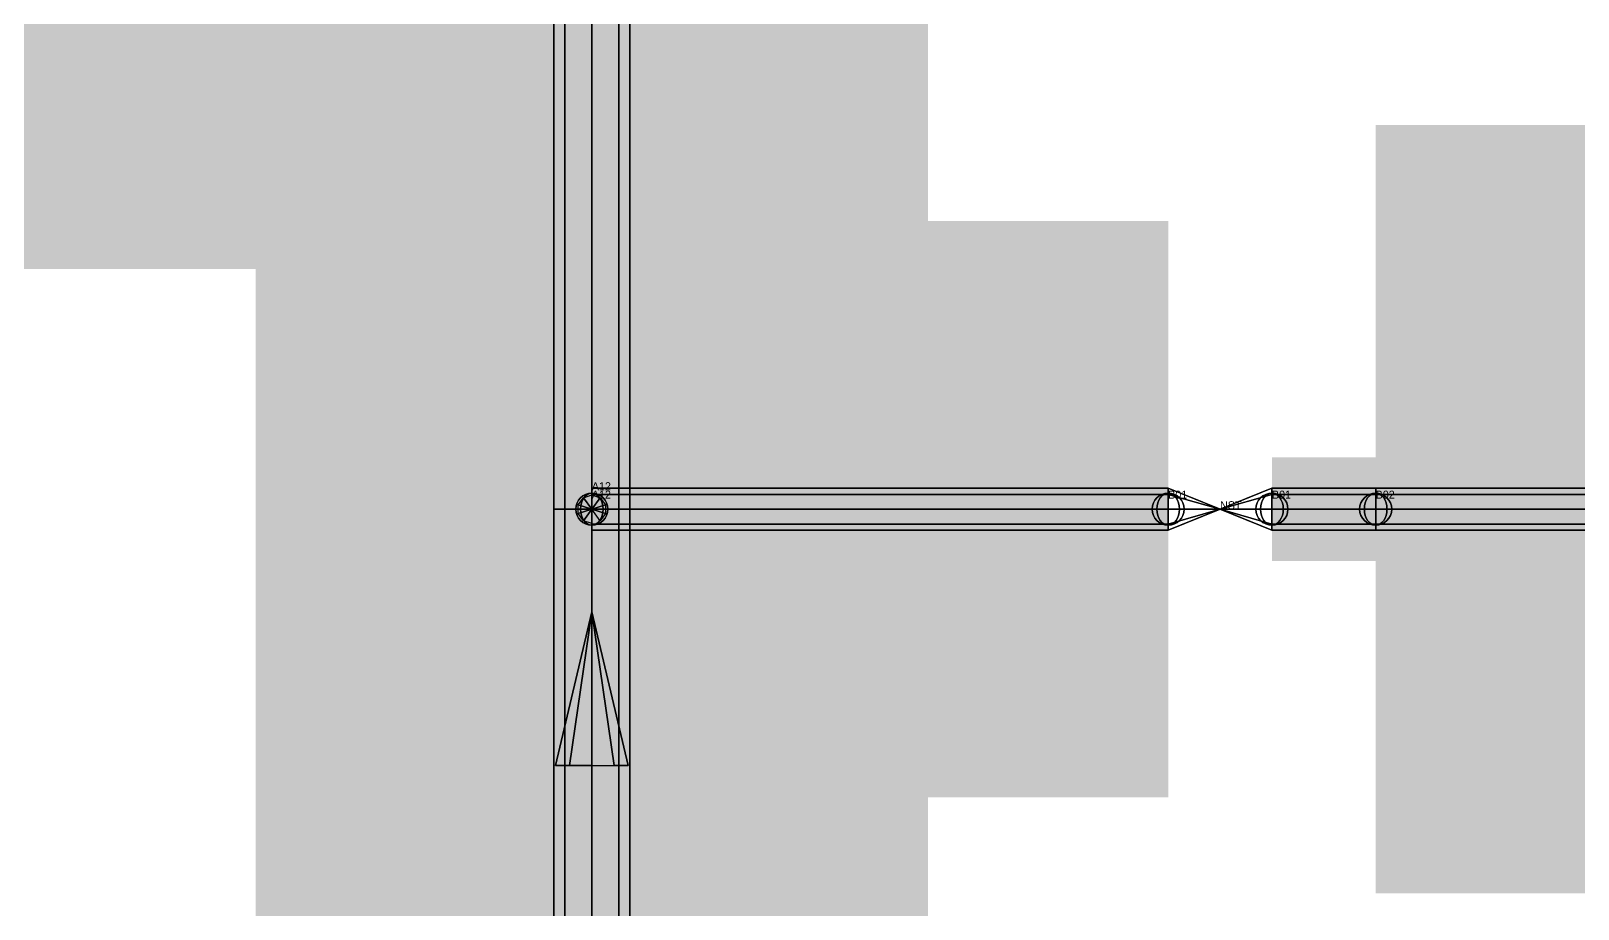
# Model space of a CAD drawing. Extents: x 7 to 469, y 84 to 397.
# Drawn here: x 78.48 to 126.8, y 287.51 to 314.94 of the extents above; entities that cross this region are included whole.
import ezdxf

# ---------------------------------------------------------------- set-up
doc = ezdxf.new("R2010")
doc.units = 0
doc.layers.get('0').update_dxf_attribs({"linetype": 'CONTINUOUS'})
for name, color, linetype in [('3D-MODEL', 1, 'CONTINUOUS'), ('FORCE', 4, 'CONTINUOUS'), ('FRAME', 1, 'CONTINUOUS'), ('POINT', 5, 'CONTINUOUS'), ('PTATT', 7, 'CONTINUOUS'), ('RUN', 5, 'CONTINUOUS'), ('SUPPORT', 1, 'CONTINUOUS'), ('VALATT', 14, 'CONTINUOUS'), ('VALVE', 14, 'CONTINUOUS')]:
    doc.layers.add(name, color=color, linetype=linetype)

# ---------------------------------------------------------------- blocks, each defined once
blk = doc.blocks.new('RUN')
at = {"const_width": 1}
blk.add_lwpolyline([(0, 0), (1, 0)], dxfattribs=at)
at = {"flags": 9}
for tag, p in [('MAT', (0.349303, 0.182422)), ('SCH', (0.349303, 0.165755)), ('NOM', (0.349303, 0.149088))]:
    blk.add_attdef(tag, p, '', height=0.01, dxfattribs=at)
blk = doc.blocks.new('3DRUN')
at = {"color": 0, "linetype": 'CONTINUOUS'}
for points in [[(1, 0.353553, -0.353553), (1, 0.5), (0, 0.5), (0, 0.353553, -0.353553)], [(1, 0.5), (1, 0.353553, 0.353553), (0, 0.353553, 0.353553), (0, 0.5)], [(1, 0, -0.5), (1, 0.353553, -0.353553), (0, 0.353553, -0.353553), (0, 0, -0.5)], [(1, 0.353553, 0.353553), (1, 0, 0.5), (0, 0, 0.5), (0, 0.353553, 0.353553)], [(1, -0.353553, -0.353553), (1, 0, -0.5), (0, 0, -0.5), (0, -0.353553, -0.353553)], [(1, 0, 0.5), (1, -0.353553, 0.353553), (0, -0.353553, 0.353553), (0, 0, 0.5)], [(1, -0.353553, 0.353553), (1, -0.5), (0, -0.5), (0, -0.353553, 0.353553)], [(1, -0.5), (1, -0.353553, -0.353553), (0, -0.353553, -0.353553), (0, -0.5)]]:
    blk.add_3dface(points, dxfattribs=at)
blk = doc.blocks.new('VALVE')
for p, q in [((0, -0.5), (0, 0.5)), ((0, 0.5), (1, -0.5)), ((1, 0.5), (0, -0.5)), ((1, -0.5), (1, 0.5))]:
    blk.add_line(p, q)
at = {"flags": 9}
for tag, p in [('WGT', (0.49792, 0.521981)), ('RAT', (0.49792, 0.538647))]:
    blk.add_attdef(tag, p, '', height=0.01, dxfattribs=at)
blk = doc.blocks.new('3DVALVE')
mesh = blk.add_polymesh((2, 8), dxfattribs=dict(n_close=True))
for k, corner in enumerate([(0, 0.5), (0, 0.353553, 0.353553), (0, 0, 0.5), (0, -0.353553, 0.353553), (0, -0.5), (0, -0.353553, -0.353553), (0, 0, -0.5), (0, 0.353553, -0.353553), (0.5, 0), (0.5, 0), (0.5, 0), (0.5, 0), (0.5, 0), (0.5, 0), (0.5, 0), (0.5, 0)]):
    mesh.set_mesh_vertex(divmod(k, 8), corner)
mesh = blk.add_polymesh((2, 8), dxfattribs=dict(n_close=True))
for k, corner in enumerate([(1, 0.5), (1, 0.353553, 0.353553), (1, 0, 0.5), (1, -0.353553, 0.353553), (1, -0.5), (1, -0.353553, -0.353553), (1, 0, -0.5), (1, 0.353553, -0.353553), (0.5, 0), (0.5, 0), (0.5, 0), (0.5, 0), (0.5, 0), (0.5, 0), (0.5, 0), (0.5, 0)]):
    mesh.set_mesh_vertex(divmod(k, 8), corner)
blk = doc.blocks.new('3DFORCE')
blk.add_line((0, 0), (0, 0.999517))
at = {"extrusion": (0, -1, 0)}
blk.add_circle((0, 0, -1.299517), 0.000034, dxfattribs=at)
mesh = blk.add_polymesh((2, 10), dxfattribs=dict(n_close=True))
for k, corner in enumerate([(0.074329, 0.999517), (0.060133, 0.999517, 0.043689), (0.022969, 0.999517, 0.070691), (-0.022969, 0.999517, 0.070691), (-0.060133, 0.999517, 0.043689), (-0.074329, 0.999517), (-0.060133, 0.999517, -0.043689), (-0.022969, 0.999517, -0.070691), (0.022969, 0.999517, -0.070691), (0.060133, 0.999517, -0.043689), (0.000034, 1.299517), (0.000028, 1.299517, 0.00002), (0.000011, 1.299517, 0.000032), (-0.000011, 1.299517, 0.000032), (-0.000028, 1.299517, 0.00002), (-0.000034, 1.299517), (-0.000028, 1.299517, -0.00002), (-0.000011, 1.299517, -0.000032), (0.000011, 1.299517, -0.000032), (0.000028, 1.299517, -0.00002)]):
    mesh.set_mesh_vertex(divmod(k, 10), corner)
blk = doc.blocks.new('FORCE')
for p, q in [((0, 1.299517), (-0.075, 0.999517)), ((0.075, 0.999517), (0, 1.299517)), ((-0.075, 0.999517), (0, 0.999517)), ((0, 0.999517), (0.075, 0.999517)), ((0, 0), (0, 0.999517))]:
    blk.add_line(p, q)
at = {"flags": 9}
for tag, p in [('FRC', (0.002347, 1.347826)), ('LCA', (0.002347, 1.331159))]:
    blk.add_attdef(tag, p, '', height=0.01, dxfattribs=at)
blk = doc.blocks.new('POINT')
at = {"color": 0, "linetype": 'BYBLOCK'}
blk.add_circle((0, 0), 0.5, dxfattribs=at)
at = {"color": 0, "linetype": 'BYBLOCK', "extrusion": (1e-16, 0, -1)}
blk.add_circle((0, 0), 0.5, dxfattribs=at)
at = {"color": 0, "linetype": 'BYBLOCK', "extrusion": (0.707107, 0, 0.707107)}
blk.add_circle((0, 0), 0.5, dxfattribs=at)
at = {"color": 0, "linetype": 'BYBLOCK', "extrusion": (0.707107, 0, -0.707107)}
blk.add_circle((0, 0), 0.5, dxfattribs=at)
at = {"color": 0, "linetype": 'BYBLOCK', "extrusion": (-0.707107, 0, -0.707107)}
blk.add_circle((0, 0), 0.5, dxfattribs=at)
at = {"color": 0, "linetype": 'BYBLOCK', "extrusion": (-0.707107, 0, 0.707107)}
blk.add_circle((0, 0), 0.5, dxfattribs=at)
at = {"color": 0, "linetype": 'BYBLOCK', "extrusion": (1, 0, 1e-16)}
blk.add_circle((0, 0), 0.5, dxfattribs=at)
at = {"color": 0, "linetype": 'BYBLOCK', "extrusion": (-1, 0, -2e-16)}
blk.add_circle((0, 0), 0.5, dxfattribs=at)
blk = doc.blocks.new('3DYSTOP')
at = {"extrusion": (-0.831972, 0, 0.554818)}
blk.add_line((0, -1), (0, -0.3), dxfattribs=at)
at = {"extrusion": (-0.000670272, 0, 1)}
for p, q in [((-0.15, -0.85, -0.000101), (0.15, -0.85, 0.000101)), ((-0.15, -1, -0.000101), (-0.15, -0.85, -0.000101)), ((-0.075, -1, -0.00005), (-0.075, -0.85, -0.00005)), ((0, -1), (0, -0.85)), ((0.075, -1, 0.00005), (0.075, -0.85, 0.00005)), ((0.15, -0.85, 0.000101), (0.15, -1, 0.000101))]:
    blk.add_line(p, q, dxfattribs=at)
at = {"extrusion": (0, -1, 0)}
blk.add_circle((0, 0), 0.000091, dxfattribs=at)
mesh = blk.add_polymesh((2, 10), dxfattribs=dict(n_close=True))
for k, corner in enumerate([(0.074873, -0.3), (0.060574, -0.3, 0.044009), (0.023137, -0.3, 0.071209), (-0.023137, -0.3, 0.071209), (-0.060574, -0.3, 0.044009), (-0.074873, -0.3), (-0.060574, -0.3, -0.044009), (-0.023137, -0.3, -0.071209), (0.023137, -0.3, -0.071209), (0.060574, -0.3, -0.044009), (0.000091, 0), (0.000074, 0, 0.000054), (0.000028, 0, 0.000087), (-0.000028, 0, 0.000087), (-0.000074, 0, 0.000054), (-0.000091, 0), (-0.000074, 0, -0.000054), (-0.000028, 0, -0.000087), (0.000028, 0, -0.000087), (0.000074, 0, -0.000054)]):
    mesh.set_mesh_vertex(divmod(k, 10), corner)
blk = doc.blocks.new('YSTOP')
for p, q in [((-0.15, -1), (-0.15, -0.85)), ((-0.15, -0.85), (0.15, -0.85)), ((-0.075, -1), (-0.075, -0.85)), ((0, -1), (0, -0.85)), ((0.075, -1), (0.075, -0.85)), ((0.15, -0.85), (0.15, -1))]:
    blk.add_line(p, q)
blk.add_lwpolyline([(0, -1), (0, -0.3), (0.075, -0.3), (0, 0), (-0.075, -0.3), (0, -0.3)])
at = {"flags": 9}
for tag, p in [('TYP', (0.001068, -1.015459)), ('SID', (0.001068, -0.998792)), ('GUP', (0.001068, -1.032126)), ('GDN', (0.001068, -1.048792)), ('FCF', (0.001068, -1.065459))]:
    blk.add_attdef(tag, p, '', height=0.01, dxfattribs=at)
blk = doc.blocks.new('FRAME')
at = {"const_width": 1}
blk.add_lwpolyline([(0, 0), (1, 0)], dxfattribs=at)
at = {"flags": 9}
for tag, p in [('XID', (0.5, 1)), ('MAT', (0.5, 0.983333))]:
    blk.add_attdef(tag, p, '', height=0.01, dxfattribs=at)

msp = doc.modelspace()

# ---------------------------------------------------------------- block references
at = {"layer": '3D-MODEL', "xscale": 21, "yscale": 2.375, "zscale": 2.375, "rotation": 90}
for p in [(96, 300, -12), (96, 279, -12)]:
    msp.add_blockref('3DRUN', p, dxfattribs=at)
at = {"layer": '3D-MODEL', "extrusion": (-1, 0, 0), "xscale": 5.9375, "yscale": 5.9375, "zscale": 5.9375}
msp.add_blockref('3DYSTOP', (-300, -12, -96), dxfattribs=at)
at = {"layer": '3D-MODEL', "yscale": 1.315, "zscale": 1.315}
for name, p, xscale in [('3DRUN', (96, 300, -12), 18), ('3DVALVE', (114, 300, -12), 3.240005), ('3DRUN', (117.240005, 300, -12), 3.239997), ('3DRUN', (120.480003, 300, -12), 24.000007)]:
    msp.add_blockref(name, p, dxfattribs=dict(at, xscale=xscale))
at = {"layer": '3D-MODEL', "extrusion": (-1, 0, 0), "xscale": 16, "yscale": 16, "zscale": 16, "rotation": 90}
msp.add_blockref('3DFORCE', (-276, 24, -96), dxfattribs=at)
at = {"layer": 'FORCE', "extrusion": (-1, 0, 0), "xscale": 16, "yscale": 16, "zscale": 16, "rotation": 90}
msp.add_blockref('FORCE', (-276, 24, -96), dxfattribs=at)
at = {"layer": 'FRAME', "xscale": 48, "yscale": 0.125, "zscale": 0.125, "rotation": 90}
msp.add_blockref('FRAME', (60, 324, 84), dxfattribs=at)
at = {"layer": 'POINT'}
for p in [(96, 300, -12), (96, 300, -12), (114, 300, -12), (117.240005, 300, -12), (120.480003, 300, -12)]:
    msp.add_blockref('POINT', p, dxfattribs=at)
at = {"layer": 'RUN', "yscale": 0.125, "zscale": 0.125}
for p, xscale, rotation in [((93, 324, 96), 33, 180), ((96, 300, -12), 21, 90), ((96, 279, -12), 21, 90), ((120, 204), 66, 90)]:
    msp.add_blockref('RUN', p, dxfattribs=dict(at, xscale=xscale, rotation=rotation))
for p, xscale in [((120.480003, 300, -12), 24.000007), ((96, 300, -12), 18), ((117.240005, 300, -12), 3.239997)]:
    msp.add_blockref('RUN', p, dxfattribs=dict(at, xscale=xscale))
at = {"layer": 'SUPPORT', "extrusion": (-1, 0, 0), "xscale": 5.9375, "yscale": 5.9375, "zscale": 5.9375}
msp.add_blockref('YSTOP', (-300, -12, -96), dxfattribs=at)
at = {"layer": 'VALVE', "xscale": 3.240005, "yscale": 1.315, "zscale": 1.315}
msp.add_blockref('VALVE', (114, 300, -12), dxfattribs=at)

# ---------------------------------------------------------------- texts
at = {"layer": 'PTATT'}
for s, p in [('A12', (96, 300.59375, -12)), ('A12', (96, 300.328735, -12)), ('B01', (114, 300.328735, -12)), ('B01', (117.240005, 300.328735, -12)), ('B02', (120.480003, 300.328735, -12))]:
    msp.add_text(s, height=0.25, dxfattribs=at).set_placement(p)
at = {"layer": 'VALATT'}
msp.add_text('NST', height=0.25, dxfattribs=at).set_placement((115.620002, 300, -12))

doc.saveas('drawing.dxf')
